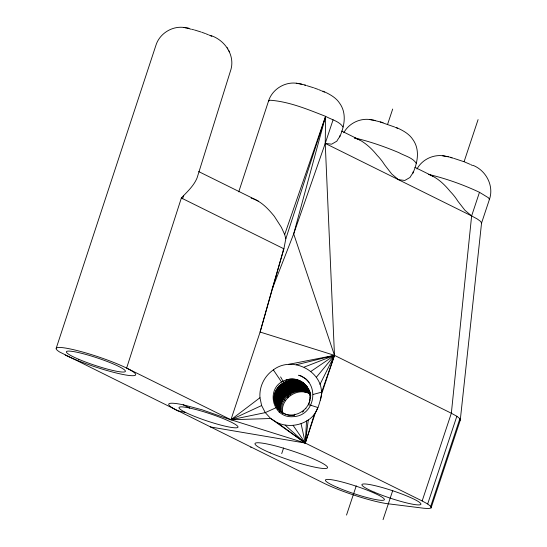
<?xml version="1.0" encoding="UTF-8"?>
<svg xmlns="http://www.w3.org/2000/svg" width="547" height="547" viewBox="0 0 547 547"><rect width="100%" height="100%" fill="white"/><g stroke="black" fill="none" stroke-linecap="round" stroke-linejoin="round"><path stroke-width="0.82" d="M310.108 397.71L310.204 395.645L309.034 390.722A18.195 17.88 -29.5 0 0 285.937 380.083C264.864 386.298 271.585 418.715 293.295 416.657C315.92 415.843 320.364 381.635 298.635 375.242L301.288 376.083L306.224 379.235L309.034 382.319M306.539 420.889L305.301 443.07L422.161 500.956L427.672 503.985L430.715 506.358L431.077 507.924L428.745 508.566L423.863 508.252L387.338 503.684A41.934 5.258 18.4 0 1 324.186 483.35L59.671 352.022A41.934 5.258 18.4 0 1 96.245 356.152A41.934 5.258 18.4 0 1 131.848 375.7A41.934 5.258 18.4 0 1 65.182 355.051M309.034 390.722C316.173 409.587 288.823 424.554 277.24 407.727M307.735 388.944L309.062 390.401C297.876 373.526 269.739 387.153 276.707 406.414C268.987 388.609 295.824 373.252 307.503 388.541M278.444 409.587C267.791 391.488 295.366 373.58 308.18 389.731M277.158 407.207L277.384 407.604C270.512 388.561 297.951 374.893 309.513 391.187M309.971 392.295C298.956 375.912 270.861 390.278 278.061 408.8C270.334 390.996 297.171 375.639 308.857 390.92M278.505 409.587C271.517 391.761 297.951 377.054 309.534 392.117M278.601 409.361C272.235 391.666 298.436 377.717 309.759 392.52M279.052 410.147C272.796 392.801 298.108 378.729 309.746 392.801M279.011 409.286C274.081 392.24 298.806 379.645 309.971 393.204M279.462 410.072C274.635 393.355 298.477 380.671 309.951 393.484M279.688 410.476C275.114 394.346 297.117 381.676 309.253 392.869L309.028 392.466M280.132 411.269C275.565 395.139 297.561 382.469 309.705 393.655M280.365 411.672C275.791 395.536 297.794 382.866 309.93 394.059M292.686 392.008C284.857 394.804 279.278 403.235 280.761 411.549M210.417 35.398C225.07 39.924 235.88 56.013 230.396 71.185L197.091 177.878C193.802 185.918 187.17 191.812 181.358 198L126.624 368.09L230.923 419.761L260.105 332.036L272.18 289.076L293.684 233.884L325.233 143.403L331.612 144.196L336.808 141.194A56.498 7.419 -72.6 0 1 339.742 136.784L339.844 135.69M341.711 131.061L359.611 139.936C366.442 143.731 372.254 149.215 377.102 155.293A56.498 54.433 81.4 0 1 384.664 164.9L391.693 173.96L398.428 179.662L404.807 180.455L410.004 177.454A56.498 7.419 -72.6 0 1 412.937 173.043L413.04 171.949M428.417 174.343C445.99 178.554 463.131 184.619 479.48 192.305L471.623 215.921L451.343 413.238L422.161 500.956M431.077 507.924L460.259 420.205L481.545 223.101L489.401 199.484C494.228 185.912 486.085 170.425 472.923 165.31M298.683 383.351L298.717 385.293M238.738 191.847L268.55 101.017L270.184 100.224C289.472 101.68 307.735 109.4 325.602 116.347L325.233 143.403L334.484 355.352L321.547 394.243C319.68 403.775 317.062 414.421 308.282 419.987L305.301 443.07L210.301 426.933M285.26 384.493L285.493 382.873M285.937 385.683L286.17 384.069M286.614 386.873L286.847 385.259M287.284 388.069L287.517 386.449M287.961 389.259L288.194 387.645M288.638 390.449L288.871 388.835M289.315 391.645L289.548 390.025M320.364 400.124C328.234 374.264 293.951 354.046 273.356 369.895A31.07 30.529 -29.5 0 0 259.969 397.731L230.923 419.761L270.669 418.503L277.432 422.776L305.301 443.07L315.304 413.006L317.91 407.542L310.737 405.238M339.742 136.784C344.432 126.378 346.894 113.427 339.783 103.451C335.947 97.407 329.356 94.016 323.024 91.178M412.937 173.043C417.628 162.637 420.089 149.687 412.978 139.711C409.142 133.666 402.551 130.275 396.219 127.437M181.358 198L283.838 248.789L260.105 332.036L334.484 355.352L451.343 413.238L456.854 416.267L459.897 418.64L460.259 420.205M272.18 289.076L283.838 248.789M314.293 414.558L305.301 443.07L226.773 418.455L201.939 409.744L183.183 404.807A41.934 5.258 18.4 0 0 177.796 410.831L185.748 412.52M309.971 400.377L308.529 404.903M283.12 250.143L283.893 248.687L285.828 238.772L325.602 116.347C331.352 119.622 339.229 121.181 343.003 126.966M56.266 348.083L155.943 45.237C159.806 32.847 173.7 24.827 186.342 27.911M182.807 198.089L183.491 196.011M333.089 119.793L325.233 143.403L471.623 215.921L477.251 218.971L480.635 221.419L481.545 223.101M250.861 447.48L250.991 447.09M387.577 124.388L392.684 109.044M281.712 453.613L283.592 447.972M294.307 415.747L294.847 414.141M346.524 515.083L356.247 485.852M464.068 161.734L478.078 119.622M383.05 519.65L392.773 490.42M427.672 503.985L456.854 416.267M430.715 506.358L459.897 418.64M285.828 238.772L284.679 234.574L325.602 116.347L293.684 233.884L334.484 355.352L321.663 392.151L313.123 394.455M268.55 101.017C272.413 88.628 286.313 80.614 298.949 83.691M307.448 392.137L301.206 390.825L301.479 391.132C290.416 390.729 279.285 401.006 282.033 412.465M309.917 393.97C297.411 386.565 279.64 399.303 282.737 413.573M320.002 384.343L334.484 355.352L288.46 364.405M309.609 400.404L310.792 395.084L310.005 395.296M343.796 132.75C349.075 122.849 361.225 117.366 372.151 119.95M416.992 169.009C422.27 159.109 434.421 153.625 445.347 156.21M306.156 386.155C293.137 369.827 265.48 388.274 276.584 406.407M307.482 387.611C295.927 371.317 268.488 384.985 275.36 404.028L275.127 403.624M306.833 387.344C293.219 370.442 265.11 390.722 277.931 408.794M310.012 392.233C301.418 371.509 268.488 384.131 276.037 405.224L275.804 404.821M304.501 391.7C292.289 386.702 277.541 398.838 280.673 411.802M316.351 377.259L334.484 355.352L296.529 364.726M279.148 412.281L280.365 411.118M302.477 412.144L303.941 410.797M285.192 396.554C290.724 391.228 299.435 389.396 306.532 392.548M310.963 371.379L334.484 355.352L304.2 367.105M277.432 422.776C287.414 427.166 299.23 426.031 308.282 419.987M259.969 397.731L261.63 405.539L230.923 419.761L265.281 412.623L275.702 407.871M285.937 380.083C295.209 376.808 306.067 382.004 309.424 391.249M293.691 415.453L288.994 415.317L287.12 414.756M280.03 405.539L280.775 405.601M187.06 28.041L189.248 28.41L183.662 27.459M299.667 83.828L305.575 85.1M372.863 120.087L383.044 122.596M446.065 156.339L451.972 157.611M189.734 28.929L191.341 29.21M296.276 83.24L301.862 84.197M369.471 119.499L375.057 120.449M442.667 155.758L448.253 156.709M189.741 408.055L196.27 409.621A31.07 3.891 18.4 0 1 238.013 427.029A31.07 3.891 18.4 0 1 195.819 416.903A31.07 3.891 18.4 0 1 189.741 408.055L183.183 404.807M192.113 29.394L193.652 29.77M304.72 85.175L306.265 85.551M450.345 157.509L453.429 158.254M354.429 137.892C369.635 141.406 384.418 146.582 398.797 152.599C404.548 155.881 412.424 157.44 416.199 163.225M194.424 29.955L200.981 31.979M307.038 85.735L313.595 87.766M380.233 121.995L394.708 127.041M454.133 158.459L463.719 161.625M285.828 414.366L281.165 411.877M354.401 137.933L359.611 139.936M201.734 32.232L205.467 33.599M314.347 88.012L318.074 89.38M308.303 404.5L311.243 405.621M206.151 33.88L208.216 34.721M318.764 89.66L320.822 90.501M464.465 161.898L470.085 164.305M251.155 198.117C260.94 200.927 268.064 208.674 274.314 216.291L281.377 227.306L284.679 234.574M429.894 174.896C438.14 178.288 444.738 184.763 450.297 191.553A56.498 54.433 81.4 0 1 457.86 201.159L464.888 210.219L471.623 215.921M208.899 35.001L211.812 36.341M321.513 90.781L324.426 92.122M395.433 127.376L397.621 128.381M414.906 167.32L432.814 176.189M198.67 171.573L258.246 201.029M277.295 394.086L278.902 395.214M279.996 398.852L281.602 399.987M470.817 164.64L472.273 165.433M479.48 192.305L488.492 197.809L489.401 199.484M181.324 198.103L182.575 198.78M288.522 380.397L289.766 381.498M289.192 381.587L290.443 382.688M291.223 385.163L292.467 386.264M291.893 386.353L293.144 387.461M292.57 387.549L293.821 388.65M293.924 389.936L295.168 391.037M285.11 425.156L305.301 443.07L301.076 423.713M278.765 387.467L280.167 388.917M280.119 389.854L281.514 391.303M281.466 392.24L282.867 393.69M282.82 394.626L284.214 396.076M280.597 411.522L277.466 408.13L276.351 406.004M279.729 410.886L280.604 411.836M306.382 386.558L307.715 388.014M308.405 390.134L309.294 391.105M287.127 396.848L287.975 397.826M293.534 379.85L294.477 381.225M295.558 383.426L296.501 384.801M296.235 384.616L297.178 385.991M296.905 385.806L297.855 387.18M297.582 387.002L298.532 388.377M293.171 425.47L305.301 443.07L270.669 418.503L265.281 412.623L261.63 405.539M282.601 384.09L283.715 385.792M283.271 385.279L284.392 386.982M283.948 386.469L285.062 388.172M284.625 387.666L285.739 389.368M285.972 390.045L287.093 391.748M286.649 391.242L287.763 392.944M276.871 396.021L277.801 397.382M277.548 397.218L278.478 398.578M278.218 398.407L279.148 399.768M279.572 400.794L280.502 402.154M273.356 369.895L281.589 382.066M288.337 393.99L289.124 395.153M287.934 395.891L288.638 397.019M284.549 399.495L285.356 400.801M308.159 388.808L308.392 389.204M309.875 392.213L309.65 391.809L309.944 393.156M304.973 385.314L305.205 385.717M305.65 386.503L305.882 386.907M306.327 387.693L306.552 388.096M307.004 388.89L307.229 389.293M307.674 390.079L307.906 390.483M308.351 391.269L308.583 391.673M300.987 382.756L301.219 383.16M301.664 383.953L301.889 384.356M302.341 385.143L302.566 385.546M303.011 386.332L303.243 386.736M303.688 387.529L303.913 387.932M304.364 388.719L304.59 389.122M305.041 389.908L305.267 390.312M296.467 381.321L296.693 381.717M297.137 382.51L297.37 382.914M297.814 383.7L298.047 384.103M299.168 386.086L299.394 386.49M299.838 387.276L300.071 387.679M300.515 388.473L300.747 388.876M291.941 381.485L291.53 379.522M292.618 382.674L292.207 380.719M293.062 383.468L293.295 383.871M293.739 384.657L293.971 385.061M294.416 385.847L294.642 386.25M295.093 387.044L295.318 387.447M295.995 388.637L295.578 386.681M305.746 408.513L305.971 408.917M287.059 382.066L287.284 382.469M287.961 383.659L287.182 381.785M288.638 384.849L287.859 382.975M289.315 386.045L288.529 384.165M289.76 386.832L289.985 387.235M290.436 388.021L290.662 388.425M291.339 389.621L290.56 387.741M292.016 390.811L291.23 388.938M280.604 376.904L290.819 394.941M286.19 390.155L286.416 390.558M278.587 386.134L278.813 386.538M279.264 387.324L279.49 387.727M280.611 389.71L280.837 390.114M281.965 392.096L282.19 392.493M283.312 394.476L283.537 394.879M284.666 396.862L284.891 397.266M277.322 392.431L277.555 392.835M277.999 393.621L278.225 394.025M279.346 396.007L279.579 396.411M280.023 397.197L280.255 397.601M280.7 398.394L280.926 398.79M275.825 396.855L276.05 397.259M276.502 398.045L276.727 398.448M277.172 399.242L277.404 399.645M277.849 400.431L278.074 400.835M278.526 401.628L278.751 402.024M279.202 402.818L279.428 403.221M279.873 404.007L280.105 404.411M275.538 401.491L275.763 401.895M276.214 402.681L276.44 403.084M276.885 403.871L277.117 404.274M277.561 405.067L277.787 405.471M278.238 406.257L278.464 406.66M278.915 407.453L279.141 407.85M279.585 408.643L279.818 409.047M227.169 47.664L227.86 48.943M228.66 50.427L229.405 51.808M277.028 407.2L277.917 408.917M302.559 387.748L303.147 389.314M299.859 382.982L300.447 384.541M299.182 381.792L299.77 383.351M298.512 380.596L299.1 382.162M291.907 390.127L292.46 391.604M281.896 396.397L282.464 397.942M280.549 394.011L281.117 395.556M279.873 392.821L280.44 394.366M279.196 391.625L279.763 393.17M277.849 389.245L278.416 390.79M285.302 392.725L285.472 394.353M284.625 391.529L284.796 393.163M283.948 390.339L284.119 391.973M283.271 389.143L283.449 390.777M282.601 387.953L282.772 389.587M281.924 386.763L282.095 388.397M281.247 385.567L281.418 387.201M337.779 487.609A31.07 3.891 18.4 0 0 384.274 499.862A31.07 3.891 18.4 0 0 342.661 482.139A31.07 3.891 18.4 0 0 337.779 487.609M270.211 452.861A38.208 4.786 18.4 0 0 327.386 467.931A38.208 4.786 18.4 0 0 276.214 446.133A38.208 4.786 18.4 0 0 270.211 452.861M374.305 492.177A31.07 3.891 18.4 0 0 420.8 504.43A31.07 3.891 18.4 0 0 379.194 486.707A31.07 3.891 18.4 0 0 374.305 492.177M78.775 359.311A31.07 3.891 18.4 0 0 125.27 371.563A31.07 3.891 18.4 0 0 83.664 353.841A31.07 3.891 18.4 0 0 78.775 359.311"/></g></svg>
